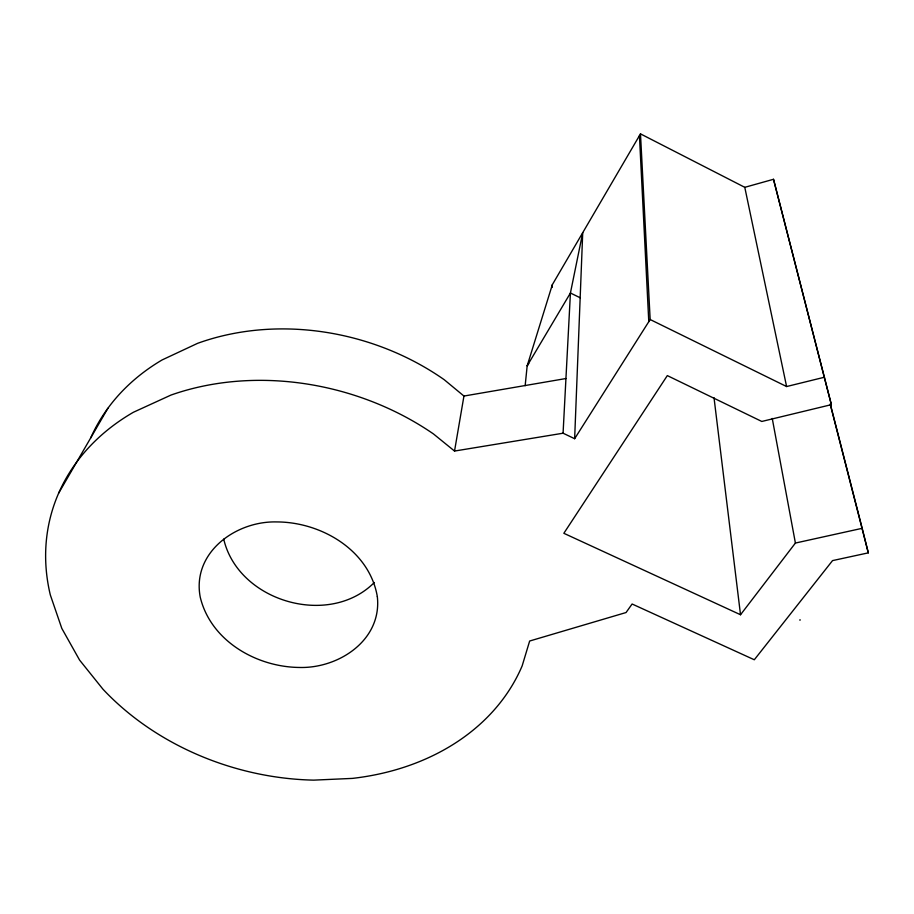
<?xml version="1.0" encoding="UTF-8"?>
<svg xmlns="http://www.w3.org/2000/svg" width="914" height="914" viewBox="0 0 914 914"><rect width="100%" height="100%" fill="white"/><g stroke="black" fill="none" stroke-linecap="round" stroke-linejoin="round"><path stroke-width="1.37" d="M574.643 438.697L582.721 232.693L570.427 293.006L563.07 433.213L574.643 438.697L650.162 319.523L640.486 133.867L744.784 187.324L773.507 179.293L831.363 404.662L761.796 421.457L667.323 375.597L563.847 533.296L740.523 614.745L795.409 543.053L862.188 528.315L868.3 552.856L832.54 560.602L754.301 659.759L632.111 604.005L626.044 612.54L529.652 641.022L522.168 665.849A247.854 195.699 15.6 0 1 352.37 778.397L313.719 780.133A247.854 195.699 15.6 0 1 102.939 689.179L79.587 660.079L61.809 628.398L50.316 594.923A247.854 195.699 15.6 0 1 133.41 412.26L170.952 395.077A247.854 195.699 15.6 0 1 433.442 433.922L454.532 451.059L563.07 433.213M552.125 287.464L552.342 284.677L640.486 133.867M525.162 385.708L527.161 365.863L552.342 284.677M454.532 451.059L463.946 396.048L444.181 379.676A233.698 189.472 16 0 0 197.63 343.321L162.121 359.933A233.698 189.472 16 0 0 90.692 437.977M58.667 493.137L107.909 408.261M528.738 363.543L527.161 365.863L570.427 293.006L580.173 297.77M374.317 582.492C329.143 627.987 238.246 601.572 223.724 539.134M650.162 319.523L786.6 386.542L824.519 377.208M463.946 396.048L565.937 378.533M799.647 620.012L800.367 619.966M831.363 404.662L773.507 179.293M830.278 403.919L862.188 528.315M830.438 405.119L868.3 552.856M744.784 187.324L786.6 386.542M772.25 418.452L795.409 543.053M714.017 397.704L740.523 614.745M639.434 135.649L648.78 321.705M377.333 596.671C382.132 640.177 338.614 668.671 299.175 667.46C256.308 666.957 210.7 640.851 200.235 597.139C191.746 552.593 235.801 520.911 276.519 521.928C321.077 521.905 369.484 550.148 377.333 596.671"/></g></svg>
